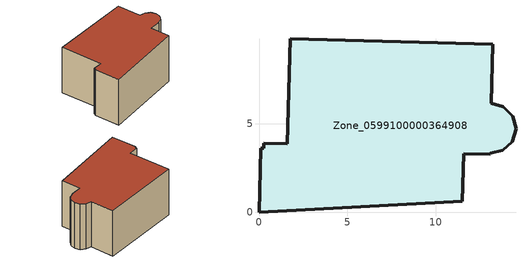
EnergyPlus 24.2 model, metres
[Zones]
Zone_0599100000364908
 floor ground (C_G): 0.27,3.89 1.59,3.86 1.76,9.78 13.2,9.49 13.12,6.16 13.82,5.95 14.35,5.41 14.53,4.7 14.3,3.98 13.77,3.49 13.06,3.32 13.06,3.27 11.56,3.31 11.48,0.62 0,0 0.1,3.62 0.26,3.61 z0
 wall outside (C_F): 1.76,9.78 1.59,3.86 0.27,3.89 0.26,3.61 0.1,3.62 0,0 11.48,0.62 11.56,3.31 13.06,3.27 13.06,3.32 13.77,3.49 14.3,3.98 14.53,4.7 14.35,5.41 13.82,5.95 13.12,6.16 13.2,9.49 1.76,9.78 z0:6.68
 roof outside (C_R): 1.59,3.86 0.27,3.89 0.26,3.61 0.1,3.62 0,0 11.48,0.62 11.56,3.31 13.06,3.27 13.06,3.32 13.77,3.49 14.3,3.98 14.53,4.7 14.35,5.41 13.82,5.95 13.12,6.16 13.2,9.49 1.76,9.78 z6.68
[BUILDING]
Pand.0599100000364908: North Axis=0; Terrain=City; Loads Convergence Tolerance Value=0.04; Temperature Convergence Tolerance Value=0.4; Solar Distribution=FullExterior; Maximum Number of Warmup Days=25; Minimum Number of Warmup Days=1
[Site:Location]
Rotterdam.The.Hague.AP_ZH_NLD Design_Conditions: Latitude=51.96; Longitude=4.45; Time Zone=1; Elevation=-4.5
[SITE:GROUNDTEMPERATURE:BUILDINGSURFACE]
18, 18, 18, 18, 18, 18, 18, 18, 18, 18, 18, 18
[MATERIAL] Thermal Absorptance=0.9; Solar Absorptance=0.7; Visible Absorptance=0.7
Name | Roughness | Thickness | Conductivity | Density | Specific Heat
G.D.1992-2005 | MediumSmooth | 0.15 | 0.06 | 540 | 1210
F.D.1992-2005 | Rough | 0.3 | 0.12 | 1920 | 840
R.D.1992-2005 | MediumRough | 0.2 | 0.08 | 1500 | 1000
[CONSTRUCTION]
C_G: G.D.1992-2005
C_F: F.D.1992-2005
C_R: R.D.1992-2005
[ZONE]
Zone_0599100000364908: Type=1; Multiplier=1; Ceiling Height=Autocalculate; Volume=Autocalculate; Floor Area=autocalculate; Part of Total Floor Area=Yes
[ZONEINFILTRATION:DESIGNFLOWRATE]
Infil_Zone_0599100000364908: Zone or ZoneList or Space or SpaceList=Zone_0599100000364908; Schedule=AlwaysOn; Design Flow Rate Calculation Method=Flow/Area; Flow Rate per Floor Area=0.0021; Constant Term Coefficient=1; Temperature Term Coefficient=0; Velocity Term Coefficient=0; Velocity Squared Term Coefficient=0
[HVACTEMPLATE:ZONE:IDEALLOADSAIRSYSTEM]
Zone_0599100000364908: Maximum Heating Supply Air Temperature=50; Minimum Cooling Supply Air Temperature=13; Maximum Heating Supply Air Humidity Ratio=0.0156; Minimum Cooling Supply Air Humidity Ratio=0.0077; Heating Limit=NoLimit; Cooling Limit=NoLimit; Dehumidification Control Type=ConstantSensibleHeatRatio; Cooling Sensible Heat Ratio=0.7; Dehumidification Setpoint=60; Humidification Control Type=None; Humidification Setpoint=30; Outdoor Air Method=None; Outdoor Air Flow Rate per Person=0.00944; Outdoor Air Flow Rate per Zone Floor Area=0; Outdoor Air Flow Rate per Zone=0; Demand Controlled Ventilation Type=None; Outdoor Air Economizer Type=NoEconomizer; Heat Recovery Type=None; Sensible Heat Recovery Effectiveness=0.7; Latent Heat Recovery Effectiveness=0.65
[ZONECONTROL:THERMOSTAT]
ThermostatControl_Zone_0599100000364908: Zone or ZoneList=Zone_0599100000364908; Control Type Schedule=DualSetpointControlType; Control 1=Thermostat_Zone_0599100000364908; Temperature Difference Between Cutout And Setpoint=0
[THERMOSTATSETPOINT:DUALSETPOINT]
Thermostat_Zone_0599100000364908: Heating Setpoint Temperature Schedule=HeatingSetpoint_Zone_0599100000364908; Cooling Setpoint Temperature Schedule=CoolingSetpoint_Zone_0599100000364908
[SCHEDULE:COMPACT]
HeatingSetpoint_Zone_0599100000364908: Through: 12/31, For: AllDays, Until: 24:00, 21
CoolingSetpoint_Zone_0599100000364908: Through: 12/31, For: AllDays, Until: 24:00, 24
DualSetpointControlType: Through: 12/31, For: AllDays, Until: 24:00, 4
AlwaysOn: Through: 12/31, For: AllDays, Until: 24:00, 1
